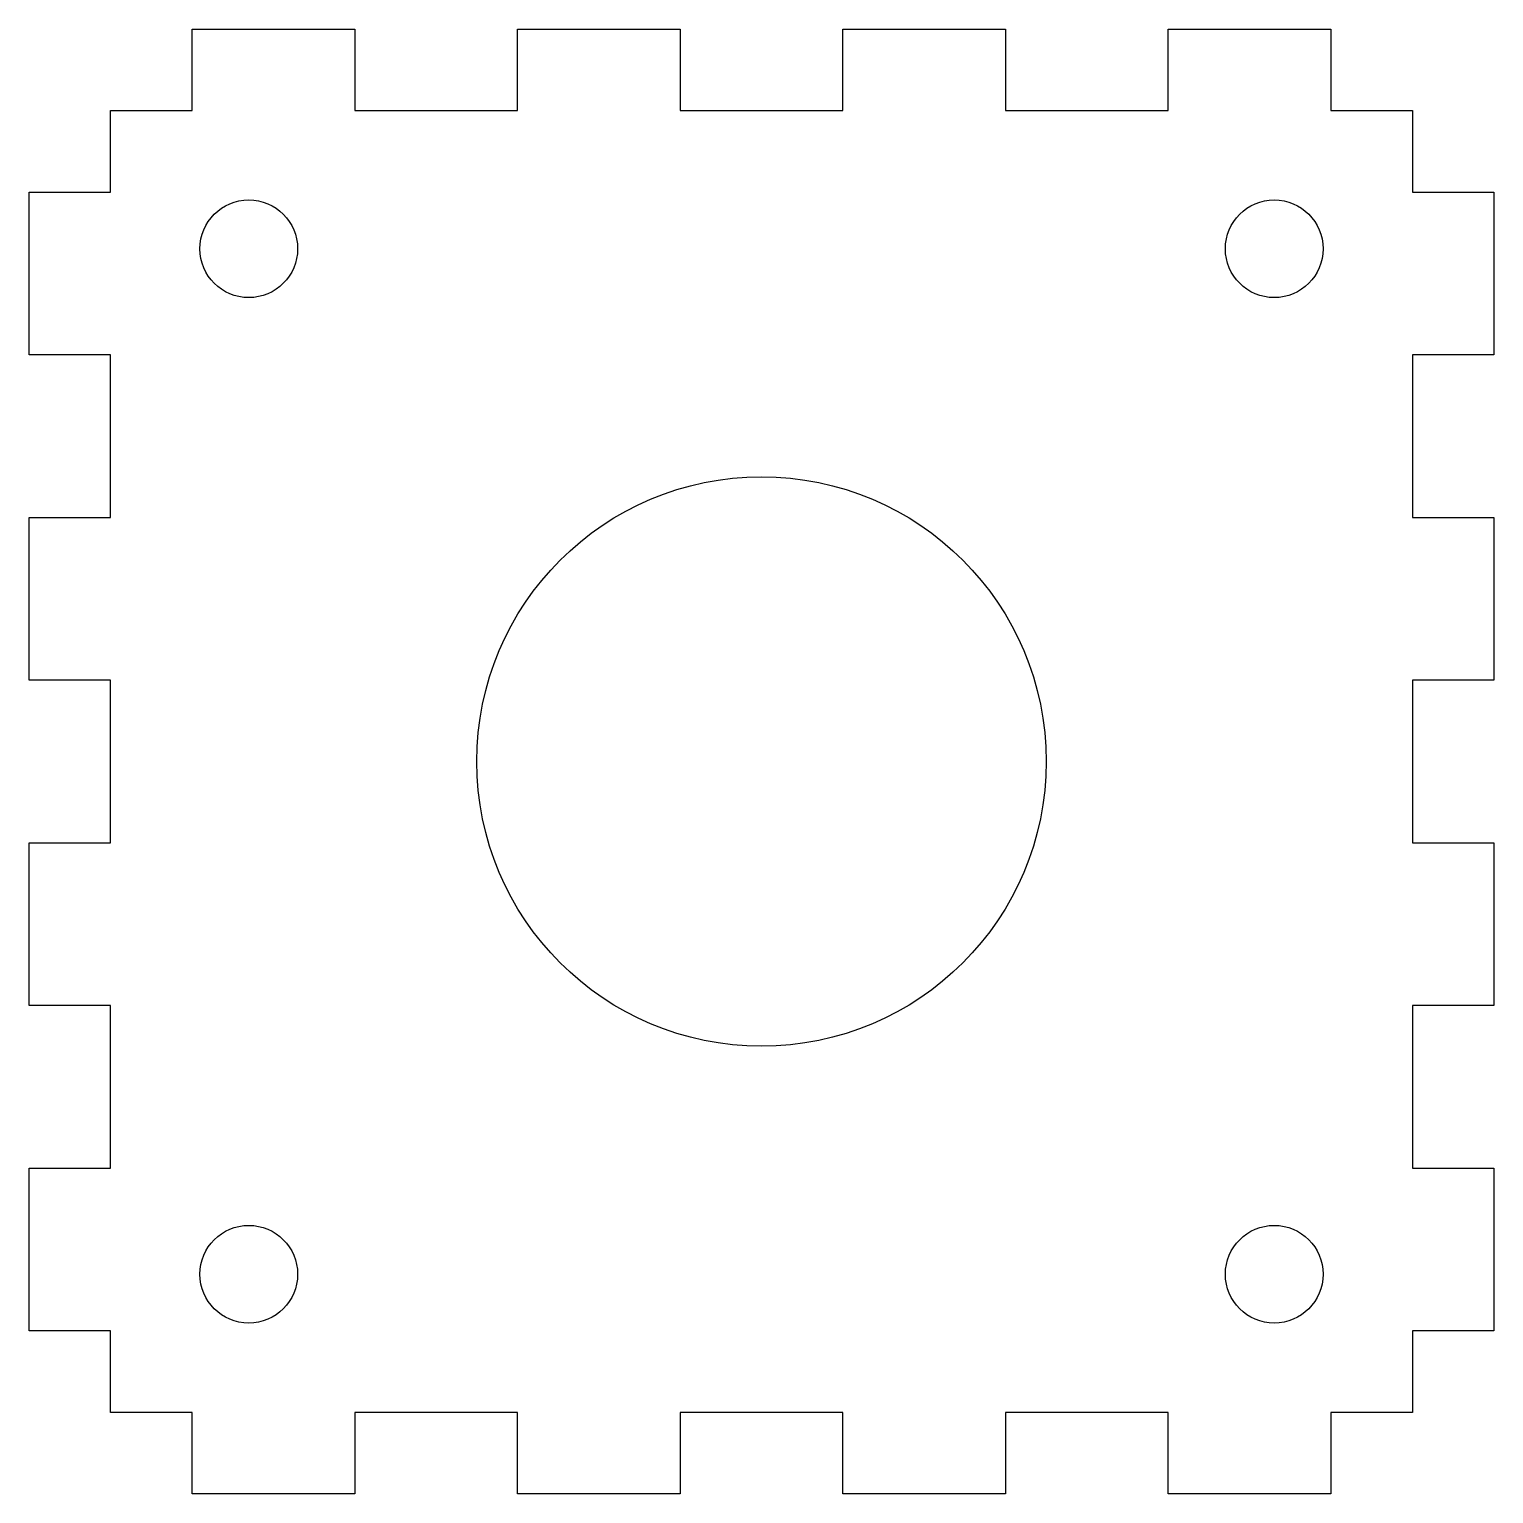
# Model space of a CAD drawing. Header units: millimetres. Extents: x -90 to 0, y -90 to 0.
import ezdxf

# ---------------------------------------------------------------- set-up
doc = ezdxf.new("R2010")
doc.units = ezdxf.units.MM
doc.layers.get('0').update_dxf_attribs({"linetype": 'CONTINUOUS'})

msp = doc.modelspace()

# ---------------------------------------------------------------- linework, layer by layer
msp.add_lwpolyline([(-50, 0), (-50, -5), (-40, -5), (-40, 0), (-30, 0), (-30, -5), (-20, -5), (-20, 0), (-10, 0), (-10, -5), (-5, -5), (-5, -10), (0, -10), (0, -20), (-5, -20), (-5, -30), (0, -30), (0, -40), (-5, -40), (-5, -50), (0, -50), (0, -60), (-5, -60), (-5, -70), (0, -70), (0, -80), (-5, -80), (-5, -85), (-10, -85), (-10, -90), (-20, -90), (-20, -85), (-30, -85), (-30, -90), (-40, -90), (-40, -85), (-50, -85), (-50, -90), (-60, -90), (-60, -85), (-70, -85), (-70, -90), (-80, -90), (-80, -85), (-85, -85), (-85, -80), (-90, -80), (-90, -70), (-85, -70), (-85, -60), (-90, -60), (-90, -50), (-85, -50), (-85, -40), (-90, -40), (-90, -30), (-85, -30), (-85, -20), (-90, -20), (-90, -10), (-85, -10), (-85, -5), (-80, -5), (-80, 0), (-70, 0), (-70, -5), (-60, -5), (-60, 0)], close=True)
for centre, radius in [((-76.51, -13.49), 3), ((-13.49, -13.49), 3), ((-45, -45), 17.5), ((-76.51, -76.51), 3), ((-13.49, -76.51), 3)]:
    msp.add_circle(centre, radius)

doc.saveas('drawing.dxf')
